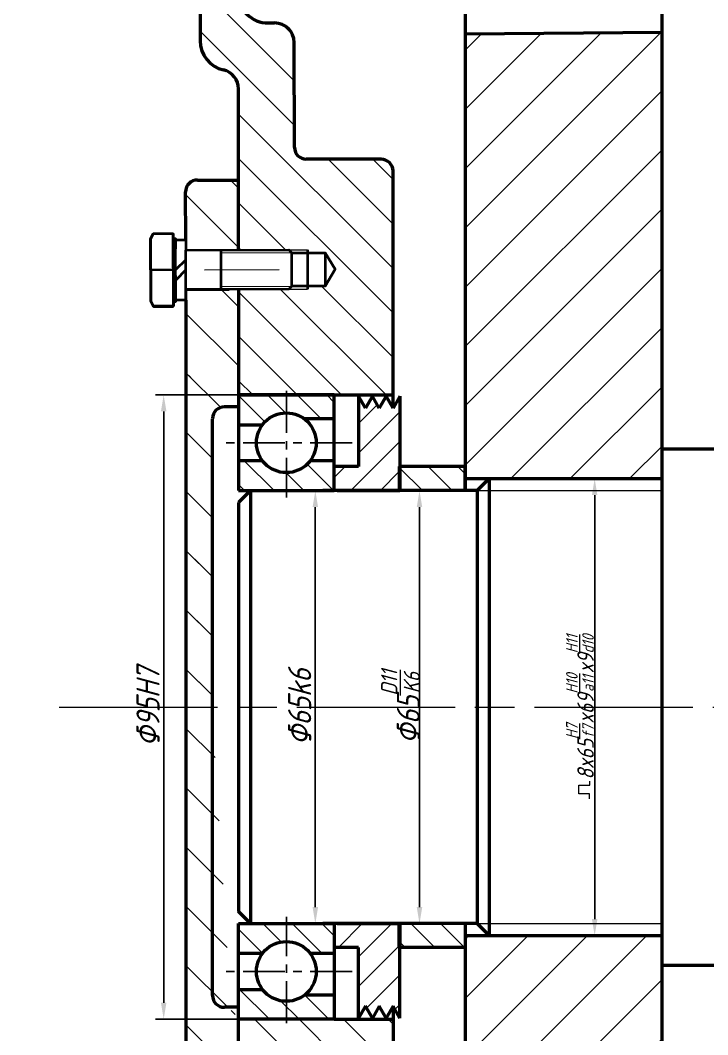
# Model space of a CAD drawing. Header units: millimetres. Extents: x 123 to 1312, y 107 to 948.
# Drawn here: x 337.5 to 441.6, y 406.9 to 560.6 of the extents above; entities that cross this region are included whole.
import ezdxf

# ---------------------------------------------------------------- set-up
doc = ezdxf.new("R2010")
doc.units = ezdxf.units.MM
doc.linetypes.add('ACAD_ISO08W100', pattern=[36, 24, -3, 6, -3])
doc.linetypes.add('CENTER', pattern=[10.159999999999998, 6.35, -1.27, 1.27, -1.27])
doc.layers.get('Defpoints').update_dxf_attribs({"lineweight": 35})
for name, color, linetype, lineweight in [('中心线', 1, 'ACAD_ISO08W100', 35), ('剖面线', 6, 'Continuous', 35), ('尺寸', 4, 'Continuous', 25), ('粗实线', 7, 'Continuous', 50), ('细实线', 7, 'Continuous', 20)]:
    doc.layers.add(name, color=color, linetype=linetype, lineweight=lineweight)
doc.layers.add('尺寸标注', color=4, linetype='Continuous')
doc.styles.get("Standard").update_dxf_attribs({"font": 'arial.ttf'})
doc.styles.add('工程字-35', font='gbeitc.shx', dxfattribs={"height": 3.5, "bigfont": 'gbcbig.shx'})
doc.dimstyles.new('ISO-25', dxfattribs={"dimtxt": 2.5, "dimasz": 2.5, "dimexe": 1.25, "dimexo": 0.625, "dimtad": 1, "dimtxsty": 'Standard', "dimcen": 2.5, "dimadec": 0, "dimazin": 0, "dimtfac": 1, "dimtmove": 0, "dimatfit": 3, "dimfxl": 1, "dimarcsym": 0})
pattern_1 = [(135, (-3538.129072147966, -1168.796074194503), (-2.245064030267288, -2.245064030267288), [])]
pattern_2 = [(135, (-3538.129072147966, -1168.796074194503), (-3.367596045400933, -3.367596045400933), [])]
pattern_3 = [(135, (-3538.129072147966, -1168.796074194503), (-4.490128060534577, -4.490128060534577), [])]

# ---------------------------------------------------------------- blocks, each defined once
blk = doc.blocks.new('*D34')
at = {"layer": 'Defpoints', "color": 0, "transparency": 16777216}
for p in [(377.7975845185302, 503.8579041644676), (359.2201313298167, 409.2712311029767), (377.7975845185307, 409.2712311029767)]:
    blk.add_point(p, dxfattribs=at)
at = {"layer": '尺寸', "color": 0, "lineweight": -2, "transparency": 16777216}
for p, q in [((377.1725845185302, 503.8579041644676), (357.9701313298167, 503.8579041644676)), ((359.2201313298167, 501.3579041644676), (359.2201313298167, 411.7712311029767)), ((377.1725845185307, 409.2712311029767), (357.9701313298167, 409.2712311029767))]:
    blk.add_line(p, q, dxfattribs=at)
at = {"layer": '尺寸', "color": 0, "transparency": 16777216}
for points in [[(358.80346466315, 501.3579041644676), (359.6367979964834, 501.3579041644676), (359.2201313298167, 503.8579041644676)], [(358.80346466315, 411.7712311029767), (359.6367979964834, 411.7712311029767), (359.2201313298167, 409.2712311029767)]]:
    blk.add_solid(points, dxfattribs=at)
at = {"layer": '尺寸', "color": 0, "lineweight": 20, "transparency": 16777216, "insert": (356.8451313298168, 456.564567633722), "char_height": 3.5, "attachment_point": 5, "rotation": 90, "style": '工程字-35'}
blk.add_mtext('Φ95H7', dxfattribs=at)
blk = doc.blocks.new('*D35')
at = {"layer": 'Defpoints', "color": 0, "transparency": 16777216}
for p in [(385.0430754164756, 489.3669223685788), (382.1870400118906, 423.7622128988646), (385.0430754164761, 423.7622128988646)]:
    blk.add_point(p, dxfattribs=at)
at = {"layer": '尺寸', "color": 0, "lineweight": -2, "transparency": 16777216}
for p, q in [((384.4180754164756, 489.3669223685788), (380.9370400118906, 489.3669223685787)), ((382.1870400118906, 486.8669223685787), (382.1870400118906, 426.2622128988646)), ((384.4180754164761, 423.7622128988646), (380.9370400118906, 423.7622128988646))]:
    blk.add_line(p, q, dxfattribs=at)
at = {"layer": '尺寸', "color": 0, "transparency": 16777216}
for points in [[(381.770373345224, 486.8669223685787), (382.6037066785573, 486.8669223685787), (382.1870400118906, 489.3669223685787)], [(381.770373345224, 426.2622128988646), (382.6037066785573, 426.2622128988646), (382.1870400118906, 423.7622128988646)]]:
    blk.add_solid(points, dxfattribs=at)
at = {"layer": '尺寸', "color": 0, "lineweight": 20, "transparency": 16777216, "insert": (379.8120400118907, 456.5645676337215), "char_height": 3.5, "attachment_point": 5, "rotation": 90, "style": '工程字-35'}
blk.add_mtext('Φ65k6', dxfattribs=at)
blk = doc.blocks.new('*D36')
at = {"layer": 'Defpoints', "color": 0, "transparency": 16777216}
for p in [(404.8678419018454, 489.3669194204783), (397.9622801504859, 423.7622153247166), (404.8678419018458, 423.7622153247166)]:
    blk.add_point(p, dxfattribs=at)
at = {"layer": '尺寸', "color": 0, "lineweight": -2, "transparency": 16777216}
for p, q in [((404.2428419018454, 489.3669194204783), (396.7122801504859, 489.3669194204783)), ((397.9622801504859, 486.8669194204783), (397.9622801504859, 426.2622153247166)), ((404.2428419018458, 423.7622153247166), (396.7122801504859, 423.7622153247166))]:
    blk.add_line(p, q, dxfattribs=at)
at = {"layer": '尺寸', "color": 0, "transparency": 16777216}
for points in [[(397.5456134838192, 486.8669194204783), (398.3789468171526, 486.8669194204783), (397.9622801504859, 489.3669194204783)], [(397.5456134838192, 426.2622153247166), (398.3789468171526, 426.2622153247166), (397.9622801504859, 423.7622153247166)]]:
    blk.add_solid(points, dxfattribs=at)
at = {"layer": '尺寸', "color": 0, "lineweight": 20, "transparency": 16777216, "insert": (395.0914468171525, 456.5645673725973), "char_height": 3.5, "width": 6.342087312414734, "attachment_point": 5, "rotation": 90, "style": '工程字-35'}
blk.add_mtext('Φ65{\\H0.7x;\\SD11/K6;}', dxfattribs=at)
blk = doc.blocks.new('*D39')
at = {"layer": 'Defpoints', "color": 0, "transparency": 16777216}
for p in [(434.702217959679, 491.178299470896), (424.4933496543506, 421.95084185922), (434.702226394126, 421.95084185922)]:
    blk.add_point(p, dxfattribs=at)
at = {"layer": '尺寸标注', "color": 0, "lineweight": -2, "transparency": 16777216}
for p, q in [((434.077217959679, 491.178299470896), (423.2433496543506, 491.178299470896)), ((424.4933496543506, 488.678299470896), (424.4933496543506, 424.45084185922)), ((434.077226394126, 421.95084185922), (423.2433496543506, 421.95084185922))]:
    blk.add_line(p, q, dxfattribs=at)
at = {"layer": '尺寸标注', "color": 0, "transparency": 16777216}
for points in [[(424.0766829876839, 488.678299470896), (424.9100163210173, 488.678299470896), (424.4933496543506, 491.178299470896)], [(424.0766829876839, 424.45084185922), (424.9100163210173, 424.45084185922), (424.4933496543506, 421.95084185922)]]:
    blk.add_solid(points, dxfattribs=at)
at = {"layer": '尺寸标注', "color": 0, "lineweight": 20, "transparency": 16777216, "insert": (422.2641829876839, 456.5645706650578), "char_height": 2.5, "attachment_point": 5, "rotation": 90}
blk.add_mtext('{\\Fgbeitc,gbcbig|c134;8x65\\H0.7x;\\SH7/f7;\\H1.42857x;x69\\H0.7x;\\SH10/a11;\\H1.42857x;x9\\H0.7x;\\SH11/d10;}', dxfattribs=at)

msp = doc.modelspace()

# ---------------------------------------------------------------- hatches: boundary and pattern name
at = {"layer": '剖面线', "lineweight": 20}
h = msp.add_hatch(dxfattribs=at)
h.set_pattern_fill('ANSI31', color=256, scale=1.5, angle=90)
h.set_pattern_definition(pattern_2)
h.paths.add_polyline_path([(370.4971971501418, 644.3251299146712), (368.6858244260166, 644.3250937962123), (358.6699987749607, 644.3248940823767), (358.6699714098468, 645.7776964251241), (355.8852738290398, 645.7589222698573), (355.8852738290398, 633.7936872600633), (358.8286347357889, 633.7936872600633), (358.8286347357889, 627.8314946540613, -0.414213562373095), (352.9041775260384, 621.9070374443108), (333.9232732171181, 621.907037444324, 0.4142135623733091), (327.9610806111127, 615.9448448383228), (327.9610806111136, 604.0959304188418, -0.4142135623731064), (321.9988880051187, 598.1337378128469), (280.4144813481562, 598.1337378128467), (280.4144813481562, 580.2848953911068), (284.5276395383426, 580.2848953911068, 0.4142135623730951), (286.3389385579012, 582.0961944106655), (286.3389385579021, 592.1715452068454), (327.9610806111132, 592.1715452068452, 0.4142135623729825), (333.9232732171081, 598.1337378128376), (333.9232732171108, 609.9826522323228, -0.4142135623730164), (339.8854658231121, 615.9448448383223), (358.8286347357885, 615.9448448383232, -0.4142135623731056), (364.7530919455394, 610.0203876285727), (364.7530919455403, 557.4581484402315, 0.3461259655748113), (368.2623339940747, 553.0955168583412, -0.349200267529966), (370.5520936205871, 550.2167326314488), (370.5520936205876, 536.4202433991202), (370.5520936205876, 525.810779738382), (378.1504142144222, 525.8414156532046), (380.9805459285535, 525.852826552898), (383.6615630285578, 525.4108077970138), (385.1811603465067, 522.8886426122183), (383.681950502676, 520.3543058010828), (381.0027591466223, 520.3435034827069), (381.004584890572, 519.8906824084468), (378.1744531764434, 519.8792715087545), (370.5520936205876, 519.8485386704622), (370.5520936205858, 503.8579041644675), (393.9598288710631, 503.8579041644671), (393.9598288710631, 537.7917640958092, 0.4142135623712075), (392.1413937435645, 539.5580103275645), (380.816772865654, 539.5700752986072, -0.4142135623800544), (379.0360728276164, 541.3364736756605), (378.9718213947826, 557.2721161502755, 0.4134103191604162), (376.0134924734066, 560.2147467163131), (375.0314646924471, 560.2134811881549, -0.4145800231319536), (370.4971971501418, 564.7417386310497)])
h = msp.add_hatch(dxfattribs=at)
h.set_pattern_fill('ANSI31', color=256, scale=1.5)
h.set_pattern_definition([(45, (-3538.129072147966, -1168.796074194503), (-3.367596045400933, 3.367596045400933), [])])
h.paths.add_polyline_path([(425.5970105539927, 306.7228221350686), (417.2416817402263, 306.7228221350686), (417.2416817402263, 299.7431891066205), (427.4582460282454, 299.7431891066205), (427.451234026777, 302.5350423179996), (425.5970105539927, 302.5350423179996)])
h.paths.add_polyline_path([(466.4016277698752, 334.581558880368), (466.4016277698747, 380.2786365358443, -0.4142135623730952), (468.2130004943606, 382.0900092603304), (479.0808163422912, 382.0900092603295), (479.0808163422912, 394.2414954372643), (466.8032161201813, 394.1919929834089), (463.9730844060518, 394.1805820837155), (463.9712586621008, 394.6334031579759), (461.2920673060466, 394.6226008396002), (459.7735876520937, 397.1429109716244), (457.267327969329, 397.1342517809926), (457.3447261936794, 343.6646423945151, -0.4150612735273193), (448.2879153312215, 334.5815588802777), (417.3301299931427, 334.5815082703448), (417.3301299931427, 317.8497733398415), (425.5970105539927, 317.8497733398415), (425.5970105539927, 322.0375531569105), (427.4582460282454, 322.0375531569105), (427.4684146380432, 325.4916938077115), (457.3447641466823, 325.3656610595328, 0.4142135623769168)])
h.paths.add_polyline_path([(479.0808163422912, 409.2712249964518), (464.589834546407, 409.2712249964518), (457.2497748612991, 409.2606001276204), (457.267327969329, 397.1342517809926), (459.7713680783882, 397.142903302941), (461.2716798319284, 399.6791028355312), (463.950871187983, 399.6899051539069), (463.9490454440324, 400.1427262281666), (466.7791771581619, 400.154137127859), (479.0808163422912, 400.2037365051835)])
h.paths.add_polyline_path([(508.6948337124613, 609.1715357200335), (496.0912113681561, 609.1715357200335), (492.8082318952311, 609.1715357200335), (489.9780771772048, 609.5866250786792), (488.4686613275735, 612.1148966267904), (489.9780771772048, 614.6431681749011), (492.8082318952311, 614.6431681749011), (492.8082318952311, 615.095992929784), (496.0912113681561, 615.095992929784), (508.6948337124613, 615.095992929784), (508.6948337124613, 618.0769899319839, 0.4111339393678041), (506.9024023910324, 619.8506528560797), (503.3364074463143, 619.8506528560795), (475.5098822186619, 619.8506528560795), (475.5098822186619, 643.4377901104606), (470.9473167647798, 643.4377901104606), (470.9402697463952, 641.6817846691863), (462.7169057099809, 641.7147410010875, 0.4175137250915362), (460.9172305366747, 639.9092428227152), (460.6087960005598, 563.257961634843, -0.2845779496551034), (458.9600519353298, 560.6195136482856, 0.2853566091256299), (457.3112858815743, 557.9725545158333), (457.2494374507655, 503.8685356282303), (464.5898345464147, 503.8579102709914), (478.7094872768012, 503.8579102709914), (479.0808163422907, 504.1079517407115), (479.0808163422907, 512.9226131723037), (466.7791771581615, 512.9749981395842), (463.949045444032, 512.9864090392769), (461.2716798319279, 513.4500324319124), (459.7714024013385, 515.9861739433261), (459.7735536333694, 515.9861678329385), (461.2920673060462, 518.506534427843), (463.9712586621004, 518.4957321094673), (463.9730844060514, 518.9485531837274), (466.8032161201809, 518.937142284034), (475.918920966601, 518.900388378514), (479.0808163422907, 521.059768905852), (479.0808163422907, 531.0391260071137), (468.2130004943601, 531.0391260071126, -0.4142135623730951), (466.4016277698743, 532.8504987315987), (466.4016277698743, 558.0049761393332, -0.2694392891487775), (467.8931472323411, 560.5718601990277, 0.2793170502078753), (469.3250526961383, 563.1437892981439), (469.7402735186774, 594.7724638692898, -0.4111339393602236), (471.5327048401059, 596.5461267933392), (487.047411182868, 596.5461267933392, -0.4111339393959939), (488.8398425042988, 594.7724638690706), (488.8398425042988, 580.5084840902246, 0.4142135623730929), (490.613406127597, 578.7349204669263), (506.6509495297732, 578.734920466926), (508.6948337124613, 578.734920466926), (508.6948337124613, 583.5060768305486), (502.9528806982089, 583.5060768305486), (500.1227259801844, 583.5060768305486), (497.4435128471096, 583.9589015854319), (495.9340969974783, 586.4871731335431), (497.4435128471096, 589.0154446816539), (500.1227259801844, 589.0154446816539), (500.1227259801844, 589.4682694365367), (502.9528806982089, 589.4682694365367), (508.6948337124613, 589.4682694365367), (508.6948337124613, 600.6969210788618), (508.6948337124613, 606.1904394170394)])
h = msp.add_hatch(dxfattribs=at)
h.set_pattern_fill('ANSI31', color=256, scale=2)
h.set_pattern_definition([(45, (-3538.129072147966, -1168.796074194503), (-4.490128060534577, 4.490128060534577), [])])
h.paths.add_polyline_path([(434.7022022088795, 558.8308128871897), (404.8678293802636, 558.574287265639), (404.8678374463316, 492.9896653916992), (404.8678419018452, 492.9896653916992), (404.8678419018452, 491.1782921449649), (434.7022179596788, 491.178299090978)])
h.paths.add_polyline_path([(434.702234077155, 421.9508418592195), (404.8678421246213, 421.9508431224792), (404.8678504134641, 354.5548478209535), (434.7022498279553, 354.2983219708101)])
h = msp.add_hatch(dxfattribs=at)
h.set_pattern_fill('ANSI31', color=256, scale=2, angle=90)
h.set_pattern_definition(pattern_3)
h.paths.add_polyline_path([(370.5520936205876, 536.4202433991202), (364.3037679565978, 536.4202433991206, 0.4171565388004316), (362.5231229110573, 534.5981187013692), (362.5594321380713, 527.3634533921484), (362.5658222418983, 525.7785796322287), (370.5520936205876, 525.810779738382)])
h.paths.add_polyline_path([(370.5520936205876, 519.8485386704622), (362.5898612039177, 519.8164354877779), (362.5962523685776, 518.231298620072), (362.596252368578, 456.5645676337219), (366.6068009379965, 456.5645676337219), (366.606800937996, 500.2423979735988, -0.4142135623556514), (368.3876531214319, 502.0465314399819), (370.5520936205858, 502.0465314399819), (370.5520936205858, 503.8579041644675)])
h.paths.add_polyline_path([(370.2124413627175, 387.319724983997), (362.5658222419024, 387.3505556352134), (362.5594321380754, 385.7656818752941), (362.5229157732033, 378.4897440516133, 0.4142135623777067), (364.3270492398628, 376.7088918683223), (370.0002047852327, 376.7088918683223)])
h = msp.add_hatch(dxfattribs=at)
h.set_pattern_fill('ANSI31', color=256, scale=2, angle=90)
h.set_pattern_definition(pattern_3)
edge = h.paths.add_edge_path()
edge.add_line((370.5520936205926, 393.2812817691768), (370.5520936205903, 411.0826038274618))
edge.add_line((362.590013349251, 393.3504348691831), (370.552093620593, 393.2498637586887))
edge.add_line((362.5962513077448, 518.2315617278582), (362.5962523685798, 394.8978366469073))
edge.add_line((366.606800938001, 412.8634560107985), (366.6068009379865, 500.2423979750977))
edge.add_arc((368.3992937629614, 412.8750966524233), 1.792530622353851, 180.3720797378972, 270.3720797378451)
edge.add_line((370.5520936205899, 411.0826038274618), (368.4109344045933, 411.0826038274613))
h = msp.add_hatch(dxfattribs=at)
h.set_pattern_fill('ANSI31', color=256, angle=90)
h.set_pattern_definition(pattern_1)
h.paths.add_polyline_path([(385.0430754164754, 503.8579041644673), (377.7975845185301, 503.8579041644673), (377.7975845185301, 501.1408450777374, -0.1622776601683192), (380.5146436052582, 500.2351587154951), (385.0430754164754, 500.2351587154951)])
h.paths.add_polyline_path([(377.7975845185301, 503.8579041644673), (370.5520936205858, 503.8579041644675), (370.5520936205858, 500.2351587154956), (370.5520936205858, 499.3294723532526), (374.1748390695584, 499.3294723532517, -0.2360679774997714), (377.7975845185301, 501.1408450777374)])
h.paths.add_polyline_path([(377.7975845185301, 492.0839814553074, -0.2360679774998212), (374.1748390695579, 493.8953541797939), (370.5520936205858, 493.8953541797946), (370.5520936205858, 489.3669223685797), (377.7975845185301, 489.3669223685793)])
h.paths.add_polyline_path([(385.0430754164754, 493.8953541797939), (381.4203299675023, 493.8953541797939, -0.2360679774998212), (377.7975845185301, 492.0839814553074), (377.7975845185301, 489.3669223685793), (385.0430754164754, 489.3669223685786)])
h.paths.add_polyline_path([(385.0430754164759, 423.7622104483326), (383.3320343209857, 423.7622100274602), (377.7975845185306, 423.7622112709432), (377.7975845185306, 421.0451538121356, -0.2360679774998212), (381.4203299675028, 419.233781087649), (385.0430754164759, 419.233781087649)])
h.paths.add_polyline_path([(377.7975845185306, 423.7622128988642), (370.5520936205862, 423.7622128988639), (370.5520936205862, 419.233781087649), (374.1748390695584, 419.233781087649, -0.2360679774998212), (377.7975845185306, 421.0451538121356)])
h.paths.add_polyline_path([(377.7975845185306, 411.9882901897054, -0.2360679774997879), (374.1748390695584, 413.7996629141915), (370.5520936205862, 413.7996629141908), (370.5520936205862, 409.2712311029761), (377.7975845185306, 409.2712311029763)])
h.paths.add_polyline_path([(385.0430754164759, 412.8939765519481), (380.5146436052592, 412.8939765519481, -0.1622776601683407), (377.7975845185306, 411.9882901897054), (377.7975845185306, 409.2712311029763), (385.0430754164759, 409.2712311029766)])
h = msp.add_hatch(dxfattribs=at)
h.set_pattern_fill('ANSI31', color=256)
h.set_pattern_definition([(45, (-3538.129072147966, -1168.796074194503), (-2.245064030267288, 2.245064030267288), [])])
h.paths.add_polyline_path([(395.005625401147, 503.6767668920181), (393.9598288710631, 501.8653941675325), (392.9140323409774, 503.6767668920181), (391.8682358108917, 501.8653941675325), (390.8224392808088, 503.6767668920181), (389.7766427507249, 501.8653941675325), (388.7308462206393, 503.6767668920181), (388.7308462206393, 492.9896678175512), (385.0430754164754, 492.9896678175512), (385.0430754164754, 489.3669194204781), (394.9052910260689, 489.3669194204781), (394.9052919171736, 492.9896653916992)])
h.paths.add_polyline_path([(395.0056254011474, 420.1394698757445), (394.9052919171741, 420.1394698757445), (394.9052910260702, 423.7622128741843), (385.0430754164759, 423.7622104483326), (385.0430754164759, 420.1394674498924), (388.7308462206397, 420.1394674498924), (388.7308462206397, 409.4523683754248), (389.7766427507254, 411.2637410999107), (390.8224392808092, 409.4523683754248), (391.8682358108922, 411.2637410999107), (392.9140323409779, 409.4523683754248), (393.9598288710636, 411.2637410999107), (395.0056254011474, 409.4523683754248)])
h = msp.add_hatch(dxfattribs=at)
h.set_pattern_fill('ANSI31', color=256, angle=90)
h.set_pattern_definition(pattern_1)
h.paths.add_polyline_path([(404.8678374463316, 492.9896653916992), (395.005625401147, 492.9896653916992), (395.005625401147, 489.3669194204781), (404.867837891883, 489.3669194204781)])
h.paths.add_polyline_path([(404.8678419018456, 423.7622153247162), (395.0056254011474, 423.7622128988642), (395.0056254011474, 420.1394698757445), (404.8678419018456, 420.1394698757445)])
h = msp.add_hatch(dxfattribs=at)
h.set_pattern_fill('ANSI31', color=256, scale=1.5, angle=90)
h.set_pattern_definition(pattern_2)
h.paths.add_polyline_path([(393.9598288710667, 409.271231102977), (385.0430754164759, 409.2712311029766), (370.5520936205908, 409.2712311029761), (370.5520936205926, 393.2498637586887), (378.1744531764471, 393.2498637586896), (381.0045848905788, 393.2384528589973), (381.0027591466264, 392.7856317847375), (383.681950502681, 392.7748294663618), (385.1811603465108, 390.2404926552263), (383.6615630285646, 387.7183274704312), (380.9823716725086, 387.7291297888069), (380.9805459285576, 387.2763087145461), (378.150414214429, 387.2877196142394), (370.2124413627175, 387.319724983997), (370.0002047852327, 376.7088918683223), (383.0915925241538, 376.7088918683228, -0.4142135623730951), (384.9029652486397, 374.8975191438367), (384.9029652486402, 334.6780884547884, 0.4142135623717305), (393.9598288710276, 325.6212248323584), (405.2040074111192, 325.5758890648369), (405.189741080007, 322.0375531569105), (407.0453482725807, 322.0375531569105), (407.0453482725807, 317.8497733398415), (411.6782061378399, 317.8497733398415), (416.7590322849719, 317.8497733398415), (416.8197079232632, 334.5815074359082), (403.016707299711, 334.5814848706821, -0.4142140411964333), (393.9598288710754, 343.6383484930989)])
h.paths.add_polyline_path([(416.7186817234156, 306.7228221350686), (411.6782061378399, 306.7228221350686), (407.0453482725807, 306.7228221350686), (407.0453482725807, 303.9309689236895), (407.0453482725807, 302.5350423179996), (405.184112798328, 302.5350423179996), (405.184112798328, 300.6738068437469), (405.184112798328, 299.7431891066205), (407.0453482725807, 299.7431891066205), (416.7186817234156, 299.7431891066205)])

# ---------------------------------------------------------------- linework, layer by layer
at = {"lineweight": 50}
for p, q in [((404.8678284796124, 565.897417027694), (404.867837891883, 489.3669194204781)), ((434.7022509462067, 349.4952311921652), (434.7022005636391, 565.897417027694)), ((404.9010835670078, 558.5745731959307), (434.7343874192184, 558.8310896260753)), ((385.0430754164754, 503.8579041644671), (370.5520936205858, 503.8579041644675)), ((370.5520936205858, 503.8579041644675), (370.5520936205858, 489.3669223685797)), ((385.0430754164754, 489.3669223685786), (385.0430754164754, 503.8579041644671)), ((385.0430754164754, 500.2351587154951), (380.5146436052592, 500.2351587154951)), ((434.7022179596788, 491.178299090978), (434.7022179596788, 500.2351627134083)), ((370.5520936205858, 499.3294723532526), (374.1748390695593, 499.3294723532517)), ((434.7022179596788, 495.7067309021934), (443.7590815821095, 495.7067328923247)), ((374.1748390695593, 493.8953541797939), (370.5520936205858, 493.8953541797946)), ((385.0430754164754, 493.8953541797939), (381.4203299675019, 493.8953541797939)), ((394.9052919171736, 492.9896653916992), (394.9052910260698, 489.3669223932591)), ((404.8678419018452, 492.9896653916992), (394.9052919171736, 492.9896653916992)), ((395.005625401147, 489.3669223685786), (395.005625401147, 492.9896678175512)), ((404.8678419018452, 489.3669199427272), (404.8678419018452, 492.9896653916992)), ((404.867839746863, 491.1782921449644), (434.7022179596788, 491.178299090978)), ((370.5520936205858, 489.3669223685797), (385.0430754164754, 489.3669223685786)), ((372.363466345073, 489.3669223685793), (372.3634663450753, 423.7622128988639)), ((406.6792124713493, 489.3669194204781), (383.3320303110231, 489.3669194204781)), ((385.4959185975958, 489.3669223685786), (395.005625401147, 489.3669223685786)), ((406.679212394652, 489.3669194204783), (406.6792285317256, 423.7622157702708)), ((370.5520936205858, 487.5555496440934), (370.5520936205858, 425.5735856233505)), ((370.5520936205862, 423.7622128988639), (385.0430754164759, 423.7622128988644)), ((370.5520936205899, 411.0826038274618), (370.5520936205862, 423.7622128988639)), ((406.6792164813091, 423.7622157702679), (383.3320343209857, 423.7622100274602)), ((385.0430754164759, 423.7622128988644), (385.0430754164759, 409.2712311029766)), ((385.4959185975963, 423.7622128988644), (395.0056254011474, 423.7622128988644)), ((394.9052919171741, 420.1394698757445), (394.9052910260702, 423.7622128741841)), ((395.0056254011474, 423.7622128988644), (395.0056254011474, 420.1394674498924)), ((404.8678419018456, 423.7622153247164), (404.8678510357145, 349.4953750417212)), ((404.8678419018456, 423.7622153247164), (404.8678419018456, 420.1394698757445)), ((404.8678397468634, 421.9508431224792), (434.7022263941258, 421.9508418592197)), ((404.8678419018456, 420.1394698757445), (394.9052919171741, 420.1394698757445)), ((374.1748390695598, 419.233781087649), (370.5520936205862, 419.233781087649)), ((385.0430754164759, 419.233781087649), (381.4203299675023, 419.233781087649)), ((443.75908158211, 417.4224202474099), (434.7022285027338, 417.4224181388015)), ((370.5520936205862, 413.7996629141908), (374.1748390695598, 413.7996629141915)), ((385.0430754164759, 412.8939765519481), (380.5146436052596, 412.8939765519481)), ((385.0430754164759, 409.2712311029766), (370.5520936205862, 409.2712311029761))]:
    msp.add_line(p, q, dxfattribs=at)
at = {"linetype": 'CENTER', "lineweight": 20}
msp.add_line((404.867839746863, 491.1782921449644), (406.6792124713493, 491.1782921449644), dxfattribs=at)
at = {"lineweight": 50, "ltscale": 0.2}
for p, q in [((372.3634663450712, 489.3669223685786), (370.5520936205858, 487.5555496440934)), ((372.3634663450716, 423.7622128988644), (370.5520936205862, 425.57358562335))]:
    msp.add_line(p, q, dxfattribs=at)
at = {"lineweight": 50}
for centre in [(377.7975845185301, 496.6124132665225), (377.7975845185306, 416.5167220009205)]:
    msp.add_circle(centre, 4.528431811214999, dxfattribs=at)
at = {"layer": '中心线', "color": 0, "linetype": 'CENTER', "lineweight": -3}
msp.add_line((377.7975845185301, 504.465216272318), (377.7975845185301, 488.3291000108395), dxfattribs=at)
at = {"layer": '中心线', "linetype": 'CENTER', "lineweight": -3}
for p, q in [((387.7446107909036, 496.6124132665225), (368.1088584833296, 496.6124132665236)), ((377.7975845185306, 408.6639189951256), (377.7975845185306, 424.8000352566037)), ((387.7446107909041, 416.5167220009205), (368.1088584833301, 416.51672200092))]:
    msp.add_line(p, q, dxfattribs=at)
at = {"layer": '中心线', "lineweight": 20}
msp.add_line((343.3674034479127, 456.5645676337219), (549.8111314970665, 456.5645676337219), dxfattribs=at)
msp.add_lwpolyline([(365.4079734370353, 522.8089184596968), (376.7285002936096, 522.8545620584687)], dxfattribs=at)
at = {"layer": '剖面线', "lineweight": 20}
msp.add_line((362.5898612039164, 519.8164354877779), (362.5898612039164, 518.2315359633919), dxfattribs=at)
at = {"layer": '尺寸标注', "lineweight": 20}
for p, q in [((422.0995435494888, 443.3963629278105), (422.0995435494888, 444.7250646707116)), ((422.0995435494888, 444.7250646707116), (423.7796054208111, 444.7250646707116)), ((423.7796054208111, 444.7250646707116), (423.7796054208111, 445.362479706876)), ((423.7254052656153, 443.3963629278105), (422.0995435494888, 443.3963629278105)), ((423.7254052656153, 442.6849056996625), (423.7254052656153, 443.3963629278105))]:
    msp.add_line(p, q, dxfattribs=at)
at = {"layer": '粗实线', "lineweight": 50}
for p, q in [((364.7530919455403, 610.0203876285725), (364.7530919455403, 557.5077836406688)), ((375.0314646924498, 560.2134811881554), (376.0134924734066, 560.2147467163138)), ((379.0360728276164, 541.3364736756605), (378.9718213947835, 557.2721161502757)), ((370.5520936205876, 536.4202433991202), (370.5520936205867, 550.2167326314484)), ((392.1413937435218, 539.5580103275645), (380.8167728656117, 539.5700752986072)), ((364.3270492397869, 536.4202433991206), (370.5520936205876, 536.4202433991202)), ((370.5520936205876, 525.8107797383818), (370.5520936205876, 536.4202433991206)), ((393.9598288710631, 501.8653941675325), (393.9598288710631, 537.791764095841)), ((362.5594321380713, 527.3634533921484), (362.5229157731965, 534.6393912157891)), ((370.5520936205876, 519.8478534982662), (370.5520936205858, 503.8579041644675)), ((362.5962513077448, 518.2315617278582), (362.5962523685798, 394.8978366469073)), ((370.5520936205858, 503.8579041644675), (393.9598288710631, 503.8579041644671)), ((388.7308462206393, 503.6767668920181), (388.7308462206393, 492.9896678175512)), ((389.7766427507249, 501.8653941675325), (388.7308462206393, 503.6767668920181)), ((390.8224392808088, 503.6767668920181), (389.7766427507249, 501.8653941675325)), ((391.8682358108917, 501.8653941675325), (390.8224392808088, 503.6767668920181)), ((392.9140323409774, 503.6767668920181), (391.8682358108917, 501.8653941675325)), ((393.9598288710631, 501.8653941675325), (392.9140323409774, 503.6767668920181)), ((395.005625401147, 503.6767668920181), (393.9598288710631, 501.8653941675325)), ((395.005625401147, 503.6767668920181), (395.005625401147, 489.3669223685786)), ((370.5520936205858, 502.0465314399819), (368.4109344045883, 502.0465314399819)), ((366.606800938001, 412.8634560107985), (366.6068009379865, 500.2423979750977)), ((388.7308462206393, 492.9896678175512), (385.0430754164754, 492.9896678175512)), ((406.6792123946516, 489.3669194204781), (408.4905859625828, 491.1782929884091)), ((408.4905859625828, 491.1782929884089), (408.4905844286259, 421.9508429690836)), ((395.0056254011474, 409.4523683754248), (395.0056254011474, 423.7622128988644)), ((408.4905844286259, 421.9508429690834), (406.6792164813091, 423.7622157702679)), ((388.7308462206397, 420.1394674498924), (385.0430754164759, 420.1394674498924)), ((388.7308462206397, 409.4523683754248), (388.7308462206397, 420.1394674498924)), ((370.5520936205899, 411.0826038274618), (368.4109344045933, 411.0826038274613)), ((370.5520936205926, 393.2812817691768), (370.5520936205903, 411.0826038274618)), ((389.7766427507254, 411.2637410999107), (388.7308462206397, 409.4523683754248)), ((390.8224392808092, 409.4523683754248), (389.7766427507254, 411.2637410999107)), ((391.8682358108922, 411.2637410999107), (390.8224392808092, 409.4523683754248)), ((392.9140323409779, 409.4523683754248), (391.8682358108922, 411.2637410999107)), ((393.9598288710636, 411.2637410999107), (392.9140323409779, 409.4523683754248)), ((395.0056254011474, 409.4523683754248), (393.9598288710636, 411.2637410999107)), ((393.9598288710663, 411.2637410999134), (393.9598288710745, 343.6383484930989)), ((385.0430754164759, 409.2712311029766), (393.9598288710663, 409.271231102977))]:
    msp.add_line(p, q, dxfattribs=at)
at = {"layer": '粗实线'}
msp.add_line((370.5520936205858, 503.8579041644675), (370.5520936205858, 500.2351587154956), dxfattribs=at)
at = {"layer": '粗实线', "lineweight": 20}
msp.add_line((362.5962518381621, 456.5646991873828), (366.6068009379937, 456.552926992948), dxfattribs=at)
at = {"layer": '粗实线', "lineweight": 40}
for points in [[(360.6719169353182, 527.5445215732941), (360.7126918835556, 517.4315175814402), (360.6376781405042, 517.3180080222178), (357.6943411578177, 517.3061406865374), (357.2763644118031, 518.0214337888283), (357.2380237888337, 527.5306763483338), (357.6500668670105, 528.2870517373929), (360.5934038496971, 528.2989190730739), (360.6694826100511, 528.1482830056432), (360.6719169353182, 527.5445215732941), (361.0115327410158, 527.5458908812575), (361.0177706995146, 525.9987522108634)], [(360.7102575582885, 518.0352790137886), (360.6694826100511, 528.1482830056432), (360.5935559950258, 528.2611839835483), (357.6502190123383, 528.2493166478678), (357.2380237888337, 527.5306763483338), (357.2763644118031, 518.0214337888276), (357.6944933031482, 517.2684055970119), (360.6378302858348, 517.2802729326922), (360.7126918835556, 517.4315175814402), (360.7102575582885, 518.0352790137886), (361.0498733639843, 518.036648321752), (361.0436354054855, 519.5837869921461)], [(362.5900133492469, 519.7787003982598), (362.5962513077448, 518.2315617278582), (361.049112637339, 518.225323769359), (361.0185314261616, 525.8100767632557), (361.012293467661, 527.3572154336493), (362.5594321380713, 527.3634533921484), (362.5656700965692, 525.8163147217542)], [(362.5962513077448, 518.2315617278582), (362.565822241897, 525.7785796322287), (378.1504142144222, 525.8414156532046), (378.6050610326283, 525.3904203228954), (383.6615630285578, 525.4108077970138), (385.1811603465067, 522.8886426122183), (383.681950502676, 520.3543058010828), (378.6254485067466, 520.333918326965), (378.6050610326283, 525.3904203228954)], [(367.9482439160256, 519.8380401245299), (367.9242049540044, 525.8001842689805)], [(380.9805459285535, 525.852826552898), (381.0027591466223, 520.3435034827073), (381.004584890572, 519.8906824084468)], [(362.5716037644088, 524.3446462303978), (361.0307030525009, 522.7912696015044)], [(383.6615630285578, 525.4108077970138), (383.681950502676, 520.3543058010828)], [(360.6910872468034, 522.7899002935417), (357.257194100318, 522.7760550685807)], [(362.5778417229067, 522.7975075600036), (361.0369410109988, 521.2441309311098)], [(378.6254485067466, 520.333918326965), (378.1744531764434, 519.8792715087545), (362.5898612039164, 519.8164354877779), (369.1557667807092, 519.8429087750658)]]:
    msp.add_lwpolyline(points, dxfattribs=at)
at = {"layer": '粗实线', "lineweight": 20}
for points in [[(378.1504142144222, 525.8414156532046), (380.9805459285535, 525.852826552898)], [(378.1744531764434, 519.8792715087545), (381.004584890572, 519.8906824084468)]]:
    msp.add_lwpolyline(points, dxfattribs=at)
at = {"layer": '粗实线', "lineweight": 50}
for centre, radius, start, end in [((375.025628958143, 564.741909239149), 4.528431811214999, 179.9978415416841, 270.0738363858859), ((376.0172999597426, 557.2602037196446), 2.95454545, 0.231011456647467, 90.07383638588593), ((369.2812512257333, 557.5078294428993), 4.528431811214999, 179.9978415416841, 256.9968611659201), ((367.5975481705873, 550.2167326314484), 2.95454545, 0, 76.99686116592011), ((380.8096220351408, 541.3436245061314), 1.773563623298153, 180.2310114566475, 270.2310114565954), ((392.1674881914305, 537.7656696479316), 1.792530622353851, 0.8341026514094848, 90.83410265143554), ((364.3154085981596, 534.6277505741587), 1.792530622353851, 89.62792026205071, 179.6279202621028), ((368.3992937629591, 500.2540386150197), 1.792530622353851, 89.62792026205071, 179.6279202621028), ((368.3992937629614, 412.8750966524233), 1.792530622353851, 180.3720797378972, 270.3720797378451)]:
    msp.add_arc(centre, radius, start, end, dxfattribs=at)
at = {"layer": '细实线', "lineweight": 20}
for p, q in [((406.6792124713493, 489.3669194204781), (434.7022183814011, 489.3669259447697)), ((406.6792164813091, 423.7622157702679), (434.7022259724017, 423.7622226632091))]:
    msp.add_line(p, q, dxfattribs=at)
for points in [[(378.6050610326283, 525.3904203228954), (367.9260306979568, 525.3473631947211)], [(367.946418172075, 520.2908611987907), (378.6254485067466, 520.333918326965)]]:
    msp.add_lwpolyline(points, dxfattribs=at)

# ---------------------------------------------------------------- dimensions: what is measured, and where the dimension line sits
at = {"layer": '尺寸', "lineweight": 20}
for base, p1, p2, text, picture, middle in [((359.2201313298167, 409.2712311029767), (377.7975845185301, 503.8579041644674), (377.7975845185306, 409.2712311029765), 'Φ95H7', '*D34', (356.8451313298168, 456.564567633722)), ((382.1870400118906, 423.7622128988646), (385.0430754164754, 489.3669223685786), (385.0430754164759, 423.7622128988644), 'Φ65k6', '*D35', (379.8120400118907, 456.5645676337215)), ((397.9622801504859, 423.7622153247166), (404.8678419018452, 489.3669194204781), (404.8678419018456, 423.7622153247164), 'Φ65{\\H0.7x;\\SD11/K6;}', '*D36', (395.0914468171525, 456.5645673725973))]:
    dim = msp.add_linear_dim(base=base, p1=p1, p2=p2, angle=90, text=text, dimstyle='ISO-25', override={"dimtxsty": '工程字-35'}, dxfattribs=at)
    dim.commit()
    dim.dimension.update_dxf_attribs({"geometry": picture, "text_midpoint": middle})
at = {"layer": '尺寸标注', "lineweight": 20}
dim = msp.add_aligned_dim(p1=(434.7022179596788, 491.1782994708958), p2=(434.7022263941258, 421.9508418592197), distance=-10.208876739775103, text='{\\Fgbeitc,gbcbig|c134;8x65\\H0.7x;\\SH7/f7;\\H1.42857x;x69\\H0.7x;\\SH10/a11;\\H1.42857x;x9\\H0.7x;\\SH11/d10;}', dimstyle='ISO-25', dxfattribs=at)
dim.commit()
dim.dimension.update_dxf_attribs({"geometry": '*D39', "text_midpoint": (422.2641829876839, 456.5645706650578)})

doc.saveas('drawing.dxf')
